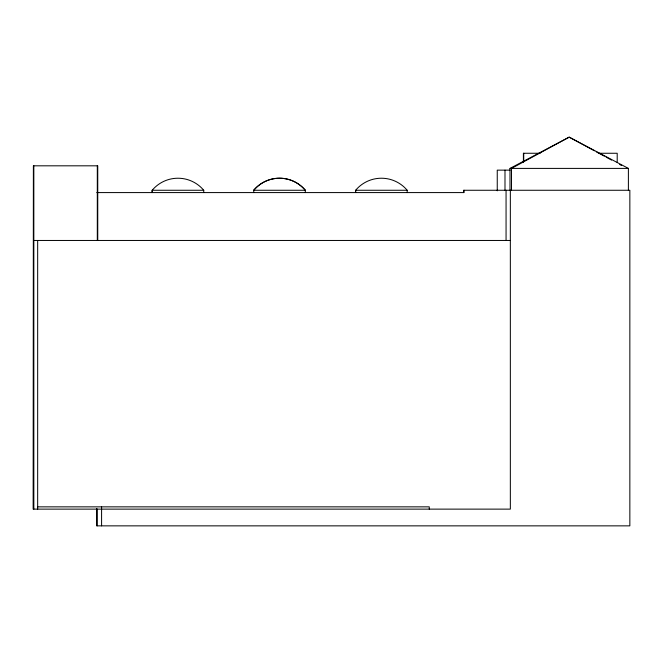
<?xml version="1.0" encoding="UTF-8"?>
<svg xmlns="http://www.w3.org/2000/svg" width="663" height="663" viewBox="0 0 663 663"><rect width="100%" height="100%" fill="white"/><g stroke="black" fill="none" stroke-linecap="round" stroke-linejoin="round"><path stroke-width="0.99" d="M509.996 190.264L509.996 168.402L569.194 137.142L628.391 168.402L628.391 190.264M540.163 153.261L523.397 153.261L523.397 162.51M598.382 153.261L617.203 153.261L617.203 162.51M509.996 168.402L628.391 168.402M510.079 170.142L497.25 170.142L497.25 190.828M203.756 190.264L152.15 190.264L152.15 192.585L152.192 190.264A33.589 33.589 0 0 1 203.723 190.264L203.723 192.585M253.772 192.585L253.73 190.264L305.336 190.264L305.336 192.585M407.215 190.264L355.608 190.264L355.608 192.585L355.65 190.264A33.589 33.589 0 0 1 407.181 190.264L407.181 192.585M96.765 192.585L464.059 192.585L464.059 190.264M33.83 240.462L510.344 240.462M37.667 506.855L429.259 506.855L429.259 509.126M594.438 150.816L569.194 137.142L511.505 168.402L511.505 190.264M596.236 151.794L604.349 156.186M606.148 157.164L611.559 160.098M619.673 164.49L621.471 165.468M523.729 153.261L523.729 161.482M510.344 190.264L510.344 509.126L33.15 509.126L33.382 165.816L97.751 165.816L97.751 240.462M506.06 190.264L506.06 240.462M504.991 170.142L504.991 190.264M463.578 192.585L463.578 190.264L629.85 190.264L629.85 525.858L96.765 525.858L96.765 508.604M101.588 506.855L101.588 525.858M97.304 165.816L97.304 240.462M97.071 509.126L97.071 525.858M37.667 240.462L37.667 509.126M33.83 165.816L33.83 509.126M253.73 190.264A33.589 33.589 0 0 1 305.303 190.264A33.589 33.589 0 0 0 253.772 190.264"/></g></svg>
